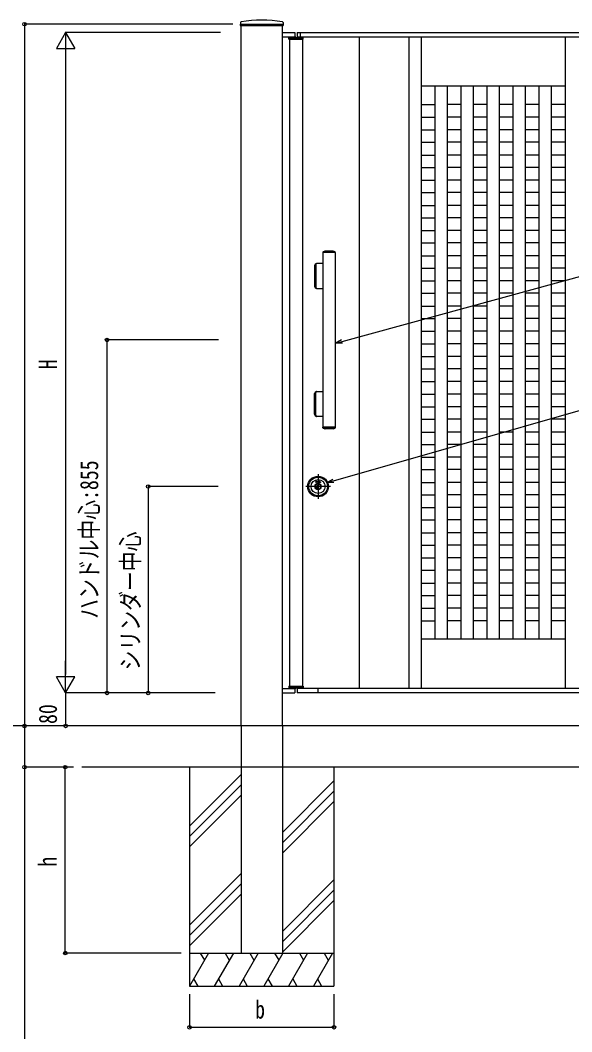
# Model space of a CAD drawing. Units: millimetres, scale not verified. Extents: x -4205 to 4205, y -2970 to 2970.
# Drawn here: x -1076 to 260, y -968 to 1482 of the extents above; entities that cross this region are included whole.
import ezdxf
from ezdxf.enums import TextEntityAlignment as Align

# ---------------------------------------------------------------- set-up
doc = ezdxf.new("R2010")
doc.units = ezdxf.units.MM
doc.header["$LTSCALE"] = 10
doc.layers.add('0-4_YKK_A1', color=4, linetype='Continuous')
doc.layers.add('0-5_YKK_D', color=6, linetype='Continuous')
doc.styles.add('ＭＳ ゴシック', font='')
doc.styles.get('ＭＳ ゴシック').set_extended_font_data('MS Gothic')

msp = doc.modelspace()

# ---------------------------------------------------------------- linework, layer by layer
at = {"layer": '0-4_YKK_A1'}
for p, q in [((-542.73, 1476.02), (-543.08, 1469.36)), ((-540.98, 1472.33), (-540.98, 1468.83)), ((-439.23, 1476.02), (-438.88, 1469.36)), ((-542.58, 1468.83), (-439.38, 1468.83)), ((-540.98, -227.67), (-540.98, 1468.83)), ((-440.98, -227.67), (-440.98, 1468.83)), ((-440.98, 1452.33), (-410.98, 1452.33)), ((-410.98, 1452.33), (-410.98, 1440.93)), ((-404.98, 1452.33), (-404.98, 1439.93)), ((-404.98, 1452.33), (395.02, 1452.33)), ((-397.68, 1452.33), (-397.68, 1441.33)), ((-440.98, 1441.33), (-410.98, 1441.33)), ((-425.28, 1435.93), (-425.17, 1438.96)), ((-425.28, 1435.93), (-390.68, 1435.93)), ((-424.17, 1439.93), (-391.79, 1439.93)), ((-423.98, 1437.93), (-391.98, 1437.93)), ((-423.98, 1435.93), (-423.98, -131.17)), ((-417.68, 1439.93), (-417.68, 1440.93)), ((-417.68, 1440.93), (-409.32, 1440.93)), ((-410.75, 1439.93), (-410.75, 1439.96)), ((-408.32, 1439.93), (-408.32, 1439.96)), ((-404.98, 1441.33), (395.02, 1441.33)), ((-391.98, 1435.93), (-391.98, -131.17)), ((-390.68, 1435.93), (-390.79, 1438.96)), ((-254.98, 1441.33), (-254.98, -136.67)), ((-134.98, 1441.33), (-134.98, -136.67)), ((-104.98, 1441.33), (-104.98, -136.67)), ((245.02, -136.67), (245.02, 1441.33)), ((245.02, 1322.33), (-104.98, 1322.33)), ((-70.98, -17.67), (-70.98, 1322.33)), ((-40.98, -17.67), (-40.98, 1322.33)), ((-7.98, -17.67), (-7.98, 1322.33)), ((22.02, -17.67), (22.02, 1322.33)), ((55.02, -17.67), (55.02, 1322.33)), ((85.02, -17.67), (85.02, 1322.33)), ((118.02, -17.67), (118.02, 1322.33)), ((148.02, -17.67), (148.02, 1322.33)), ((181.02, -17.67), (181.02, 1322.33)), ((211.02, -17.67), (211.02, 1322.33)), ((-104.98, 1277.33), (-70.98, 1277.33)), ((-7.98, 1277.33), (-40.98, 1277.33)), ((55.02, 1277.33), (22.02, 1277.33)), ((118.02, 1277.33), (85.02, 1277.33)), ((181.02, 1277.33), (148.02, 1277.33)), ((245.02, 1277.33), (211.02, 1277.33)), ((-104.98, 1247.33), (-70.98, 1247.33)), ((-7.98, 1247.33), (-40.98, 1247.33)), ((55.02, 1247.33), (22.02, 1247.33)), ((118.02, 1247.33), (85.02, 1247.33)), ((181.02, 1247.33), (148.02, 1247.33)), ((245.02, 1247.33), (211.02, 1247.33)), ((-104.98, 1216.33), (-70.98, 1216.33)), ((-7.98, 1216.33), (-40.98, 1216.33)), ((55.02, 1216.33), (22.02, 1216.33)), ((118.02, 1216.33), (85.02, 1216.33)), ((181.02, 1216.33), (148.02, 1216.33)), ((245.02, 1216.33), (211.02, 1216.33)), ((-104.98, 1186.33), (-70.98, 1186.33)), ((-7.98, 1186.33), (-40.98, 1186.33)), ((55.02, 1186.33), (22.02, 1186.33)), ((118.02, 1186.33), (85.02, 1186.33)), ((181.02, 1186.33), (148.02, 1186.33)), ((245.02, 1186.33), (211.02, 1186.33)), ((-104.98, 1155.33), (-70.98, 1155.33)), ((-7.98, 1155.33), (-40.98, 1155.33)), ((55.02, 1155.33), (22.02, 1155.33)), ((118.02, 1155.33), (85.02, 1155.33)), ((181.02, 1155.33), (148.02, 1155.33)), ((245.02, 1155.33), (211.02, 1155.33)), ((-104.98, 1125.33), (-70.98, 1125.33)), ((-7.98, 1125.33), (-40.98, 1125.33)), ((55.02, 1125.33), (22.02, 1125.33)), ((118.02, 1125.33), (85.02, 1125.33)), ((181.02, 1125.33), (148.02, 1125.33)), ((245.02, 1125.33), (211.02, 1125.33)), ((-104.98, 1094.33), (-70.98, 1094.33)), ((-7.98, 1094.33), (-40.98, 1094.33)), ((55.02, 1094.33), (22.02, 1094.33)), ((118.02, 1094.33), (85.02, 1094.33)), ((181.02, 1094.33), (148.02, 1094.33)), ((245.02, 1094.33), (211.02, 1094.33)), ((-104.98, 1064.33), (-70.98, 1064.33)), ((-7.98, 1064.33), (-40.98, 1064.33)), ((55.02, 1064.33), (22.02, 1064.33)), ((118.02, 1064.33), (85.02, 1064.33)), ((181.02, 1064.33), (148.02, 1064.33)), ((245.02, 1064.33), (211.02, 1064.33)), ((-104.98, 1033.33), (-70.98, 1033.33)), ((-7.98, 1033.33), (-40.98, 1033.33)), ((55.02, 1033.33), (22.02, 1033.33)), ((118.02, 1033.33), (85.02, 1033.33)), ((181.02, 1033.33), (148.02, 1033.33)), ((245.02, 1033.33), (211.02, 1033.33)), ((-104.98, 1003.33), (-70.98, 1003.33)), ((-7.98, 1003.33), (-40.98, 1003.33)), ((55.02, 1003.33), (22.02, 1003.33)), ((118.02, 1003.33), (85.02, 1003.33)), ((181.02, 1003.33), (148.02, 1003.33)), ((245.02, 1003.33), (211.02, 1003.33)), ((-104.98, 972.33), (-70.98, 972.33)), ((-7.98, 972.33), (-40.98, 972.33)), ((55.02, 972.33), (22.02, 972.33)), ((118.02, 972.33), (85.02, 972.33)), ((181.02, 972.33), (148.02, 972.33)), ((245.02, 972.33), (211.02, 972.33)), ((-104.98, 942.33), (-70.98, 942.33)), ((-7.98, 942.33), (-40.98, 942.33)), ((55.02, 942.33), (22.02, 942.33)), ((118.02, 942.33), (85.02, 942.33)), ((181.02, 942.33), (148.02, 942.33)), ((245.02, 942.33), (211.02, 942.33)), ((-342.98, 918.83), (-342.98, 495.83)), ((-312.98, 918.83), (-342.98, 918.83)), ((-342.68, 920.2), (-342.68, 918.83)), ((-341.7, 920.64), (-314.26, 920.64)), ((-318.23, 922.33), (-337.73, 922.33)), ((-313.28, 918.83), (-313.28, 920.2)), ((-312.98, 918.83), (-312.98, 495.83)), ((-104.98, 911.33), (-70.98, 911.33)), ((-7.98, 911.33), (-40.98, 911.33)), ((55.02, 911.33), (22.02, 911.33)), ((118.02, 911.33), (85.02, 911.33)), ((181.02, 911.33), (148.02, 911.33)), ((245.02, 911.33), (211.02, 911.33)), ((-362.98, 887.33), (-362.98, 837.33)), ((-360.93, 834.83), (-360.93, 889.83)), ((-359.78, 889.83), (-359.78, 834.83)), ((-342.98, 892.33), (-358.43, 892.33)), ((-104.98, 881.33), (-70.98, 881.33)), ((-7.98, 881.33), (-40.98, 881.33)), ((55.02, 881.33), (22.02, 881.33)), ((118.02, 881.33), (85.02, 881.33)), ((181.02, 881.33), (148.02, 881.33)), ((245.02, 881.33), (211.02, 881.33)), ((-104.98, 850.33), (-70.98, 850.33)), ((-7.98, 850.33), (-40.98, 850.33)), ((55.02, 850.33), (22.02, 850.33)), ((118.02, 850.33), (85.02, 850.33)), ((181.02, 850.33), (148.02, 850.33)), ((245.02, 850.33), (211.02, 850.33)), ((-358.43, 832.33), (-342.98, 832.33)), ((-104.98, 820.33), (-70.98, 820.33)), ((-7.98, 820.33), (-40.98, 820.33)), ((55.02, 820.33), (22.02, 820.33)), ((118.02, 820.33), (85.02, 820.33)), ((181.02, 820.33), (148.02, 820.33)), ((245.02, 820.33), (211.02, 820.33)), ((-104.98, 789.33), (-70.98, 789.33)), ((-7.98, 789.33), (-40.98, 789.33)), ((55.02, 789.33), (22.02, 789.33)), ((118.02, 789.33), (85.02, 789.33)), ((181.02, 789.33), (148.02, 789.33)), ((245.02, 789.33), (211.02, 789.33)), ((-104.98, 759.33), (-70.98, 759.33)), ((-7.98, 759.33), (-40.98, 759.33)), ((55.02, 759.33), (22.02, 759.33)), ((118.02, 759.33), (85.02, 759.33)), ((181.02, 759.33), (148.02, 759.33)), ((245.02, 759.33), (211.02, 759.33)), ((-104.98, 728.33), (-70.98, 728.33)), ((-7.98, 728.33), (-40.98, 728.33)), ((55.02, 728.33), (22.02, 728.33)), ((118.02, 728.33), (85.02, 728.33)), ((181.02, 728.33), (148.02, 728.33)), ((245.02, 728.33), (211.02, 728.33)), ((-104.98, 698.33), (-70.98, 698.33)), ((-7.98, 698.33), (-40.98, 698.33)), ((55.02, 698.33), (22.02, 698.33)), ((118.02, 698.33), (85.02, 698.33)), ((181.02, 698.33), (148.02, 698.33)), ((245.02, 698.33), (211.02, 698.33)), ((-104.98, 667.33), (-70.98, 667.33)), ((-7.98, 667.33), (-40.98, 667.33)), ((55.02, 667.33), (22.02, 667.33)), ((118.02, 667.33), (85.02, 667.33)), ((181.02, 667.33), (148.02, 667.33)), ((245.02, 667.33), (211.02, 667.33)), ((-104.98, 637.33), (-70.98, 637.33)), ((-7.98, 637.33), (-40.98, 637.33)), ((55.02, 637.33), (22.02, 637.33)), ((118.02, 637.33), (85.02, 637.33)), ((181.02, 637.33), (148.02, 637.33)), ((245.02, 637.33), (211.02, 637.33)), ((-104.98, 606.33), (-70.98, 606.33)), ((-7.98, 606.33), (-40.98, 606.33)), ((55.02, 606.33), (22.02, 606.33)), ((118.02, 606.33), (85.02, 606.33)), ((181.02, 606.33), (148.02, 606.33)), ((245.02, 606.33), (211.02, 606.33)), ((-362.98, 527.33), (-362.98, 577.33)), ((-360.93, 579.83), (-360.93, 524.83)), ((-359.78, 524.83), (-359.78, 579.83)), ((-358.43, 582.33), (-342.98, 582.33)), ((-104.98, 576.33), (-70.98, 576.33)), ((-7.98, 576.33), (-40.98, 576.33)), ((55.02, 576.33), (22.02, 576.33)), ((118.02, 576.33), (85.02, 576.33)), ((181.02, 576.33), (148.02, 576.33)), ((245.02, 576.33), (211.02, 576.33)), ((-104.98, 545.33), (-70.98, 545.33)), ((-7.98, 545.33), (-40.98, 545.33)), ((55.02, 545.33), (22.02, 545.33)), ((118.02, 545.33), (85.02, 545.33)), ((181.02, 545.33), (148.02, 545.33)), ((245.02, 545.33), (211.02, 545.33)), ((-342.98, 522.33), (-358.43, 522.33)), ((-104.98, 515.33), (-70.98, 515.33)), ((-7.98, 515.33), (-40.98, 515.33)), ((55.02, 515.33), (22.02, 515.33)), ((118.02, 515.33), (85.02, 515.33)), ((181.02, 515.33), (148.02, 515.33)), ((245.02, 515.33), (211.02, 515.33)), ((-312.98, 495.83), (-342.98, 495.83)), ((-342.68, 494.46), (-342.68, 495.83)), ((-341.7, 494.02), (-314.26, 494.02)), ((-318.23, 492.33), (-337.73, 492.33)), ((-313.28, 495.83), (-313.28, 494.46)), ((-104.98, 484.33), (-70.98, 484.33)), ((-7.98, 484.33), (-40.98, 484.33)), ((55.02, 484.33), (22.02, 484.33)), ((118.02, 484.33), (85.02, 484.33)), ((181.02, 484.33), (148.02, 484.33)), ((245.02, 484.33), (211.02, 484.33)), ((-104.98, 454.33), (-70.98, 454.33)), ((-7.98, 454.33), (-40.98, 454.33)), ((55.02, 454.33), (22.02, 454.33)), ((118.02, 454.33), (85.02, 454.33)), ((181.02, 454.33), (148.02, 454.33)), ((245.02, 454.33), (211.02, 454.33)), ((-104.98, 423.33), (-70.98, 423.33)), ((-7.98, 423.33), (-40.98, 423.33)), ((55.02, 423.33), (22.02, 423.33)), ((118.02, 423.33), (85.02, 423.33)), ((181.02, 423.33), (148.02, 423.33)), ((245.02, 423.33), (211.02, 423.33)), ((-104.98, 393.33), (-70.98, 393.33)), ((-7.98, 393.33), (-40.98, 393.33)), ((55.02, 393.33), (22.02, 393.33)), ((118.02, 393.33), (85.02, 393.33)), ((181.02, 393.33), (148.02, 393.33)), ((245.02, 393.33), (211.02, 393.33)), ((-354.48, 382.33), (-354.48, 322.33)), ((-324.48, 352.33), (-384.48, 352.33)), ((-359.05, 363.65), (-357.63, 363.65)), ((-359.05, 363.65), (-358.59, 363.18)), ((-358.41, 363.82), (-357.67, 364.02)), ((-355.8, 355.03), (-355.8, 353.9)), ((-353.27, 346.21), (-353.27, 354.36)), ((-353.2, 353.9), (-353.2, 355.03)), ((-104.98, 362.33), (-70.98, 362.33)), ((-7.98, 362.33), (-40.98, 362.33)), ((55.02, 362.33), (22.02, 362.33)), ((118.02, 362.33), (85.02, 362.33)), ((181.02, 362.33), (148.02, 362.33)), ((245.02, 362.33), (211.02, 362.33)), ((-104.98, 332.33), (-70.98, 332.33)), ((-7.98, 332.33), (-40.98, 332.33)), ((55.02, 332.33), (22.02, 332.33)), ((118.02, 332.33), (85.02, 332.33)), ((181.02, 332.33), (148.02, 332.33)), ((245.02, 332.33), (211.02, 332.33)), ((-104.98, 301.33), (-70.98, 301.33)), ((-7.98, 301.33), (-40.98, 301.33)), ((55.02, 301.33), (22.02, 301.33)), ((118.02, 301.33), (85.02, 301.33)), ((181.02, 301.33), (148.02, 301.33)), ((245.02, 301.33), (211.02, 301.33)), ((-104.98, 271.33), (-70.98, 271.33)), ((-7.98, 271.33), (-40.98, 271.33)), ((55.02, 271.33), (22.02, 271.33)), ((118.02, 271.33), (85.02, 271.33)), ((181.02, 271.33), (148.02, 271.33)), ((245.02, 271.33), (211.02, 271.33)), ((-104.98, 240.33), (-70.98, 240.33)), ((-7.98, 240.33), (-40.98, 240.33)), ((55.02, 240.33), (22.02, 240.33)), ((118.02, 240.33), (85.02, 240.33)), ((181.02, 240.33), (148.02, 240.33)), ((245.02, 240.33), (211.02, 240.33)), ((-104.98, 210.33), (-70.98, 210.33)), ((-7.98, 210.33), (-40.98, 210.33)), ((55.02, 210.33), (22.02, 210.33)), ((118.02, 210.33), (85.02, 210.33)), ((181.02, 210.33), (148.02, 210.33)), ((245.02, 210.33), (211.02, 210.33)), ((-104.98, 179.33), (-70.98, 179.33)), ((-7.98, 179.33), (-40.98, 179.33)), ((55.02, 179.33), (22.02, 179.33)), ((118.02, 179.33), (85.02, 179.33)), ((181.02, 179.33), (148.02, 179.33)), ((245.02, 179.33), (211.02, 179.33)), ((-104.98, 149.33), (-70.98, 149.33)), ((-7.98, 149.33), (-40.98, 149.33)), ((55.02, 149.33), (22.02, 149.33)), ((118.02, 149.33), (85.02, 149.33)), ((181.02, 149.33), (148.02, 149.33)), ((245.02, 149.33), (211.02, 149.33)), ((-104.98, 118.33), (-70.98, 118.33)), ((-7.98, 118.33), (-40.98, 118.33)), ((55.02, 118.33), (22.02, 118.33)), ((118.02, 118.33), (85.02, 118.33)), ((181.02, 118.33), (148.02, 118.33)), ((245.02, 118.33), (211.02, 118.33)), ((-104.98, 88.33), (-70.98, 88.33)), ((-7.98, 88.33), (-40.98, 88.33)), ((55.02, 88.33), (22.02, 88.33)), ((118.02, 88.33), (85.02, 88.33)), ((181.02, 88.33), (148.02, 88.33)), ((245.02, 88.33), (211.02, 88.33)), ((-104.98, 57.33), (-70.98, 57.33)), ((-7.98, 57.33), (-40.98, 57.33)), ((55.02, 57.33), (22.02, 57.33)), ((118.02, 57.33), (85.02, 57.33)), ((181.02, 57.33), (148.02, 57.33)), ((245.02, 57.33), (211.02, 57.33)), ((-104.98, 27.33), (-70.98, 27.33)), ((-7.98, 27.33), (-40.98, 27.33)), ((55.02, 27.33), (22.02, 27.33)), ((118.02, 27.33), (85.02, 27.33)), ((181.02, 27.33), (148.02, 27.33)), ((245.02, 27.33), (211.02, 27.33)), ((245.02, -17.67), (-104.98, -17.67)), ((-440.98, -136.67), (-410.98, -136.67)), ((-425.28, -131.27), (-390.68, -131.27)), ((-425.28, -131.27), (-425.17, -134.31)), ((-424.17, -135.27), (-391.79, -135.27)), ((-423.98, -133.27), (-391.98, -133.27)), ((-417.68, -135.27), (-417.68, -136.27)), ((-417.68, -136.27), (-409.32, -136.27)), ((-410.98, -136.27), (-410.98, -147.67)), ((-410.75, -135.27), (-410.75, -135.31)), ((-408.32, -135.27), (-408.32, -135.31)), ((-404.98, -135.27), (-404.98, -147.67)), ((395.02, -136.67), (-404.98, -136.67)), ((-390.68, -131.27), (-390.79, -134.31)), ((-354.48, -147.67), (-354.48, -136.67)), ((-440.98, -147.67), (-410.98, -147.67)), ((395.02, -147.67), (-404.98, -147.67)), ((970.02, -227.67), (-1208.45, -227.67)), ((-540.98, -227.67), (-540.98, -777.67)), ((-440.98, -227.67), (-440.98, -777.67)), ((970.02, -327.67), (-926.71, -327.67)), ((-665.98, -327.67), (-665.98, -857.67)), ((-315.98, -327.67), (-315.98, -857.67)), ((-540.98, -345.46), (-665.98, -470.46)), ((-315.98, -360.46), (-440.98, -485.46)), ((-540.98, -370.46), (-665.98, -495.46)), ((-315.98, -385.46), (-440.98, -510.46)), ((-540.98, -395.46), (-665.98, -520.46)), ((-315.98, -410.46), (-440.98, -535.46)), ((-540.98, -585.46), (-665.98, -710.46)), ((-540.98, -610.46), (-665.98, -735.46)), ((-315.98, -600.46), (-440.98, -725.46)), ((-540.98, -635.46), (-665.98, -760.46)), ((-315.98, -625.46), (-440.98, -750.46)), ((-315.98, -650.46), (-440.98, -775.46)), ((-665.98, -777.67), (-315.98, -777.67)), ((-619.79, -777.67), (-665.98, -857.67)), ((-639.79, -777.67), (-629.79, -794.99)), ((-559.79, -777.67), (-605.98, -857.67)), ((-579.79, -777.67), (-569.79, -794.99)), ((-499.79, -777.67), (-545.98, -857.67)), ((-540.98, -777.67), (-440.98, -777.67)), ((-519.79, -777.67), (-509.79, -794.99)), ((-439.79, -777.67), (-485.98, -857.67)), ((-459.79, -777.67), (-449.79, -794.99)), ((-379.79, -777.67), (-425.98, -857.67)), ((-399.79, -777.67), (-389.79, -794.99)), ((-319.79, -777.67), (-365.98, -857.67)), ((-339.79, -777.67), (-329.79, -794.99)), ((-655.98, -840.35), (-645.98, -857.67)), ((-595.98, -840.35), (-585.98, -857.67)), ((-535.98, -840.35), (-525.98, -857.67)), ((-475.98, -840.35), (-465.98, -857.67)), ((-415.98, -840.35), (-405.98, -857.67)), ((-355.98, -840.35), (-345.98, -857.67)), ((-665.98, -857.67), (-315.98, -857.67))]:
    msp.add_line(p, q, dxfattribs=at)
for points in [[(-540.98, 1472.33), (-440.98, 1472.33), (-440.98, 1468.83)], [(-356.1, 345), (-356.1, 345.83), (-355.72, 346.21), (-355.72, 354.36)], [(-352.9, 345), (-352.9, 345.83), (-353.27, 346.21)]]:
    msp.add_lwpolyline(points, dxfattribs=at)
for points in [[(-354.3, 362.33), (-353.26, 364.97), (-352.15, 364.97), (-351.12, 362.33), (-351.94, 362.33), (-352.13, 362.81), (-353.29, 362.81), (-353.48, 362.33)], [(-353.03, 363.47), (-352.71, 364.3), (-352.39, 363.47)], [(-350.81, 362.33), (-350.81, 364.97), (-350.01, 364.97), (-350.01, 362.99), (-348.48, 362.99), (-348.72, 362.33)]]:
    msp.add_lwpolyline(points, close=True, dxfattribs=at)
for centre, radius in [((-354.48, 352.33), 25), ((-354.48, 352.33), 22.6), ((-354.48, 352.33), 16.99), ((-354.5, 352.33), 7.5), ((-355.8, 363.65), 1.43), ((-355.8, 363.65), 0.661)]:
    msp.add_circle(centre, radius, dxfattribs=at)
for centre, radius, start, end in [((-540.73, 1475.91), 2, 99.00123, 177), ((-490.98, 1161.83), 320, 80.99877, 99.00123), ((-441.23, 1475.91), 2, 3, 80.99877), ((-542.58, 1469.33), 0.5, 177, 270), ((-439.38, 1469.33), 0.5, 270, 3), ((-424.17, 1438.93), 1, 90, 178), ((-411.75, 1439.93), 1, 2, 90), ((-409.32, 1439.93), 1, 2, 90), ((-391.79, 1438.93), 1, 2, 90), ((-341.88, 920.2), 0.8, 110.76843, 180), ((-327.98, 883.55), 40, 104.21682, 110.76843), ((-337.73, 922.03), 0.3, 90, 104.21682), ((-337.73, 922.03), 0.3, 61.29529, 90), ((-327.98, 939.83), 20, 241.29529, 250.4307), ((-334.58, 921.27), 0.3, 250.4307, 279.9206), ((-327.98, 883.55), 38, 80.0794, 99.9206), ((-321.38, 921.27), 0.3, 260.0794, 289.5693), ((-327.98, 939.83), 20, 289.5693, 298.70471), ((-318.23, 922.03), 0.3, 90, 118.70471), ((-318.23, 922.03), 0.3, 75.78318, 90), ((-327.98, 883.55), 40, 69.23157, 75.78318), ((-314.08, 920.2), 0.8, 0, 69.23157), ((-357.98, 887.33), 5, 90, 180), ((-358.43, 889.83), 2.5, 90, 180), ((-357.28, 889.83), 2.5, 90, 180), ((-357.98, 837.33), 5, 180, 270), ((-358.43, 834.83), 2.5, 180, 270), ((-357.28, 834.83), 2.5, 180, 270), ((-357.98, 577.33), 5, 90, 180), ((-358.43, 579.83), 2.5, 90, 180), ((-357.28, 579.83), 2.5, 90, 180), ((-357.98, 527.33), 5, 180, 270), ((-358.43, 524.83), 2.5, 180, 270), ((-357.28, 524.83), 2.5, 180, 270), ((-341.88, 494.46), 0.8, 180, 249.23157), ((-327.98, 531.11), 40, 249.23157, 255.78318), ((-337.73, 492.63), 0.3, 255.78318, 270), ((-337.73, 492.63), 0.3, 270, 298.70471), ((-327.98, 474.82), 20, 109.5693, 118.70471), ((-334.58, 493.39), 0.3, 80.0794, 109.5693), ((-327.98, 531.11), 38, 260.0794, 279.9206), ((-321.38, 493.39), 0.3, 70.4307, 99.9206), ((-327.98, 474.82), 20, 61.29529, 70.4307), ((-318.23, 492.63), 0.3, 241.29529, 270), ((-318.23, 492.63), 0.3, 270, 284.21682), ((-327.98, 531.11), 40, 284.21682, 290.76843), ((-314.08, 494.46), 0.8, 290.76843, 0), ((-354.5, 352.33), 7, 0, 256.78702), ((-354.5, 352.33), 6.2, 0, 258.60449), ((-359.05, 363.65), 1.43, 15, 0.00003), ((-359.05, 363.65), 0.661, 14.99999, 315.00001), ((-354.5, 355.03), 1.3, 90, 180), ((-354.5, 352.33), 2.04, 126.9842, 129.67464), ((-354.5, 347.98), 6.5, 79.13698, 100.86302), ((-354.5, 355.03), 1.3, 360, 90), ((-354.5, 352.33), 2.04, 50.32536, 53.0158), ((-354.5, 352.33), 6.2, 281.39552, 0.00001), ((-354.5, 352.33), 7, 283.21298, 0), ((-424.17, -134.27), 1, 182, 270), ((-411.75, -135.27), 1, 270, 358), ((-409.32, -135.27), 1, 270, 358), ((-391.79, -134.27), 1, 270, 358)]:
    msp.add_arc(centre, radius, start, end, dxfattribs=at)
at = {"layer": '0-5_YKK_D'}
for p, q in [((-560.98, 1472.33), (-1066.83, 1472.33)), ((-1065.83, 1472.33), (-1065.83, -227.67)), ((-966, 1452.33), (-988.5, 1413.36)), ((-590.98, 1452.33), (-967, 1452.33)), ((-966, 1452.33), (-943.5, 1413.36)), ((-966, 1452.33), (-966, 1374.39)), ((-988.5, 1413.36), (-943.5, 1413.36)), ((-966, 1407.33), (-966, -102.67)), ((-596.06, 707.33), (-867, 707.33)), ((-866, 707.33), (-866, -147.67)), ((-596.96, 352.33), (-767, 352.33)), ((-766, 352.33), (-766, -147.67)), ((-966, -147.67), (-966, -69.73)), ((-966, -147.67), (-988.5, -108.7)), ((-943.5, -108.7), (-988.5, -108.7)), ((-966, -147.67), (-943.5, -108.7)), ((-603.47, -147.67), (-967, -147.67)), ((-603.47, -147.67), (-967, -147.67)), ((-966, -147.67), (-966, -227.67)), ((-603.47, -147.67), (-867, -147.67)), ((-603.47, -147.67), (-767, -147.67)), ((-690.62, -227.67), (-1066.83, -227.67)), ((-1010.16, -227.67), (-1066.83, -227.67)), ((-860.98, -227.67), (-967, -227.67)), ((-946.71, -327.67), (-1066.83, -327.67)), ((-967, -777.66), (-967, -327.67)), ((-685.97, -777.66), (-968, -777.66)), ((-666, -877.67), (-666, -958.67)), ((-316, -877.67), (-316, -958.67)), ((-666, -957.67), (-316, -957.67))]:
    msp.add_line(p, q, dxfattribs=at)
for points in [[(-312.98, 699.44), (-296.58, 703.92), (598.02, 948.64), (1444.16, 948.64)], [(-295.38, 699.53), (-312.98, 699.44), (-297.78, 708.32)], [(-333.8, 361.44), (-317.46, 366.12), (598.02, 628.08), (1042.61, 628.08)], [(-316.2, 361.74), (-333.8, 361.44), (-318.71, 370.5)], [(-1065.83, -227.67), (-1065.83, -327.67), (-1065.83, -1480.67)]]:
    msp.add_lwpolyline(points, dxfattribs=at)
for centre in [(-1065.83, 1472.33), (-866, 707.33), (-766, 352.33), (-866, -147.67), (-766, -147.67), (-1065.83, -227.67), (-1065.83, -227.67), (-966, -227.67), (-1065.83, -327.67), (-967, -327.67), (-967, -777.66), (-666, -957.67), (-316, -957.67)]:
    msp.add_circle(centre, 4.25, dxfattribs=at)

# ---------------------------------------------------------------- texts
at = {"layer": '0-5_YKK_D', "style": 'ＭＳ ゴシック', "width": 0.8}
for s, p in [('H', (-974, 636.33)), ('ハンドル中心:855', (-874, 31.83)), ('シリンダー中心', (-774, -92.87)), ('80', (-974, -222.87)), ('h', (-975, -568.67))]:
    msp.add_text(s, height=43.99, rotation=90, dxfattribs=at).set_placement(p, align=Align.BOTTOM_LEFT)
msp.add_text('b', height=43.99, dxfattribs=at).set_placement((-507, -949.67), align=Align.BOTTOM_LEFT)

doc.saveas('drawing.dxf')
